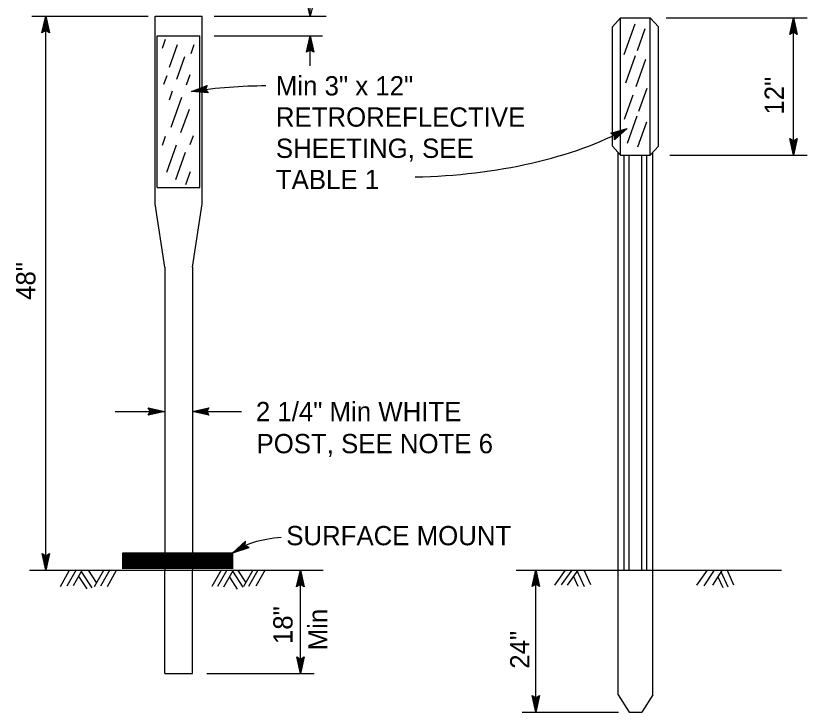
# Model space of a CAD drawing. Extents: x -894 to 866, y -476 to 714.
# Drawn here: x -70.6 to 216.5, y 325.5 to 578.2 of the extents above; entities that cross this region are included whole.
import ezdxf

# ---------------------------------------------------------------- set-up
doc = ezdxf.new("R2010")
doc.units = 0
for name, color, linetype in [('56 Stage 3 Anno', 7, 'Continuous'), ('57 Undefined', 7, 'Continuous'), ('60 Nongeo Data', 7, 'Continuous')]:
    doc.layers.add(name, color=color, linetype=linetype)

msp = doc.modelspace()

# ---------------------------------------------------------------- linework, layer by layer
at = {"layer": '56 Stage 3 Anno'}
for p, q in [((36.23, 577.99), (36.23, 633.73)), ((36.23, 577.99), (34.9, 583.99)), ((37.57, 583.99), (36.23, 577.99)), ((-64.81, 577.99), (-22.57, 577.99)), ((-61.15, 571.99), (-59.81, 577.99)), ((-59.81, 577.99), (-59.81, 577.99)), ((-59.81, 577.99), (-58.48, 571.99)), ((-59.81, 458.92), (-59.81, 577.99)), ((1.29, 577.99), (41.97, 577.99)), ((36.23, 577.99), (36.23, 577.99)), ((165.36, 577.4), (216.53, 577.4)), ((210.19, 571.4), (211.53, 577.4)), ((211.53, 577.4), (211.53, 577.4)), ((211.53, 577.4), (212.86, 571.4)), ((211.53, 541.3), (211.53, 577.4)), ((-60.79, 572.21), (-59.81, 576.61)), ((-60.43, 572.44), (-59.81, 575.23)), ((-59.81, 575.23), (-59.18, 572.4)), ((-59.8, 576.6), (-58.83, 572.23)), ((210.54, 571.61), (211.53, 576.02)), ((210.9, 571.85), (211.52, 574.63)), ((211.52, 574.63), (212.15, 571.81)), ((211.53, 576), (212.5, 571.63)), ((-59.81, 572.79), (-61.15, 571.99)), ((-61.15, 571.99), (-61.15, 571.99)), ((-60.08, 572.62), (-59.81, 573.85)), ((-59.81, 573.85), (-59.54, 572.64)), ((-58.48, 571.99), (-59.81, 572.79)), ((-58.48, 571.99), (-58.48, 571.99)), ((211.53, 572.2), (210.19, 571.4)), ((211.25, 572.02), (211.52, 573.25)), ((211.52, 573.25), (211.79, 572.04)), ((212.86, 571.4), (211.53, 572.2)), ((1.29, 570.95), (40.67, 570.95)), ((34.89, 564.95), (36.23, 570.95)), ((35.25, 565.16), (36.23, 569.57)), ((36.23, 560.05), (36.23, 570.95)), ((36.23, 570.95), (36.23, 570.95)), ((36.23, 570.95), (37.56, 564.95)), ((36.23, 569.56), (37.2, 565.18)), ((210.19, 571.4), (210.19, 571.4)), ((212.86, 571.4), (212.86, 571.4)), ((36.23, 565.75), (34.89, 564.95)), ((35.61, 565.4), (36.23, 568.18)), ((35.95, 565.57), (36.23, 566.8)), ((36.23, 568.18), (36.85, 565.36)), ((36.23, 566.8), (36.5, 565.59)), ((37.56, 564.95), (36.23, 565.75)), ((34.89, 564.95), (34.89, 564.95)), ((37.56, 564.95), (37.56, 564.95)), ((-6.95, 550.66), (-1.21, 552.86)), ((-5.57, 550.87), (-1.39, 552.47)), ((-4.22, 551.07), (-1.52, 552.11)), ((-2.85, 551.27), (-1.69, 551.71)), ((-1.21, 552.86), (-1.81, 551.43)), ((-1.81, 551.43), (-0.82, 550.22)), ((-1.21, 552.86), (-1.21, 552.86)), ((-0.82, 550.22), (-6.95, 550.66)), ((-6.95, 550.66), (-6.95, 550.66)), ((-1.08, 550.54), (-5.58, 550.86)), ((-1.37, 550.86), (-4.22, 551.07)), ((-1.59, 551.18), (-2.85, 551.27)), ((-0.82, 550.22), (-0.82, 550.22)), ((211.53, 527.63), (211.53, 542.42)), ((145.3, 535.58), (151.21, 537.27)), ((151.21, 537.27), (146.57, 533.23)), ((151.21, 537.27), (151.21, 537.27)), ((146.64, 534.78), (145.3, 535.58)), ((145.3, 535.58), (145.3, 535.58)), ((145.66, 535.37), (150, 536.61)), ((146.03, 535.17), (148.78, 535.95)), ((146.36, 534.95), (147.57, 535.29)), ((146.57, 533.23), (146.64, 534.78)), ((148.78, 535.95), (146.6, 534.05)), ((149.99, 536.6), (146.61, 533.66)), ((147.57, 535.29), (146.63, 534.48)), ((146.57, 533.23), (146.57, 533.23)), ((211.53, 527.63), (210.2, 533.63)), ((210.2, 533.63), (210.2, 533.63)), ((210.2, 533.63), (211.53, 532.83)), ((211.52, 529.02), (210.55, 533.4)), ((211.53, 530.39), (210.9, 533.22)), ((211.53, 531.77), (211.26, 532.98)), ((211.53, 532.83), (212.87, 533.63)), ((212.87, 533.63), (211.53, 527.63)), ((212.51, 533.41), (211.53, 529.01)), ((212.15, 533.18), (211.53, 530.39)), ((211.8, 533), (211.53, 531.77)), ((212.87, 533.63), (212.87, 533.63)), ((166.67, 527.63), (216.53, 527.63)), ((211.53, 527.63), (211.53, 527.63)), ((-59.81, 377.03), (-59.81, 463.53)), ((-34.6, 434.58), (-16.58, 434.58)), ((-21.78, 434.58), (-22.58, 435.92)), ((-22.58, 435.92), (-22.58, 435.92)), ((-22.58, 435.92), (-16.58, 434.58)), ((-16.58, 434.58), (-22.58, 433.25)), ((-22.58, 433.25), (-21.78, 434.58)), ((-22.36, 435.56), (-17.96, 434.58)), ((-17.97, 434.57), (-22.35, 433.61)), ((-19.34, 434.58), (-22.17, 433.95)), ((-22.13, 435.2), (-19.34, 434.58)), ((-21.95, 434.85), (-20.72, 434.58)), ((-20.72, 434.58), (-21.93, 434.31)), ((-16.58, 434.58), (-16.58, 434.58)), ((-6.58, 434.58), (-0.58, 435.91)), ((-6.58, 434.58), (11.3, 434.58)), ((-0.58, 433.24), (-6.58, 434.58)), ((-6.58, 434.58), (-6.58, 434.58)), ((-0.8, 433.59), (-5.2, 434.58)), ((-5.19, 434.58), (-0.82, 435.55)), ((-3.82, 434.57), (-0.99, 435.2)), ((-1.03, 433.95), (-3.82, 434.57)), ((-2.44, 434.57), (-1.23, 434.84)), ((-1.21, 434.3), (-2.44, 434.57)), ((-0.58, 435.91), (-1.38, 434.58)), ((-1.38, 434.58), (-0.58, 433.24)), ((-0.58, 435.91), (-0.58, 435.91)), ((-22.58, 433.25), (-22.58, 433.25)), ((-0.58, 433.24), (-0.58, 433.24)), ((12.66, 387.54), (8.15, 383.36)), ((8.15, 383.36), (14, 385.23)), ((12.65, 387.12), (9.34, 384.05)), ((9.35, 384.05), (13.62, 385.42)), ((12.63, 386.69), (10.53, 384.75)), ((10.53, 384.75), (13.29, 385.63)), ((12.65, 386.3), (11.73, 385.45)), ((11.73, 385.45), (12.91, 385.83)), ((12.64, 385.98), (12.66, 387.54)), ((14, 385.23), (12.64, 385.98)), ((12.66, 387.54), (12.66, 387.54)), ((14, 385.23), (14, 385.23)), ((-59.81, 377.03), (-61.14, 383.03)), ((-61.14, 383.03), (-61.14, 383.03)), ((-61.14, 383.03), (-59.81, 382.23)), ((-59.81, 378.42), (-60.78, 382.8)), ((-59.8, 379.79), (-60.43, 382.62)), ((-59.8, 381.18), (-60.07, 382.38)), ((-59.81, 382.23), (-58.47, 383.03)), ((-58.47, 383.03), (-59.81, 377.03)), ((-58.82, 382.81), (-59.8, 378.41)), ((-59.18, 382.58), (-59.8, 379.79)), ((-59.53, 382.4), (-59.8, 381.18)), ((-58.47, 383.03), (-58.47, 383.03)), ((8.15, 383.36), (8.15, 383.36)), ((-59.81, 377.03), (-59.81, 377.03)), ((31.27, 371.02), (32.61, 377.02)), ((32.61, 377.02), (32.61, 377.02)), ((32.61, 377.02), (33.94, 371.02)), ((32.61, 347.99), (32.61, 377.02)), ((116.76, 371.13), (118.1, 377.13)), ((118.1, 377.13), (118.1, 377.13)), ((118.1, 377.13), (119.43, 371.13)), ((118.1, 336.85), (118.1, 377.13)), ((31.63, 371.24), (32.61, 375.64)), ((31.99, 371.47), (32.61, 374.26)), ((32.61, 375.63), (33.58, 371.26)), ((32.61, 374.26), (33.24, 371.44)), ((117.11, 371.34), (118.1, 375.75)), ((117.47, 371.58), (118.1, 374.36)), ((118.1, 375.74), (119.07, 371.36)), ((118.1, 374.36), (118.72, 371.54)), ((32.61, 371.82), (31.27, 371.02)), ((31.27, 371.02), (31.27, 371.02)), ((32.33, 371.65), (32.61, 372.88)), ((32.61, 372.88), (32.88, 371.67)), ((33.94, 371.02), (32.61, 371.82)), ((33.94, 371.02), (33.94, 371.02)), ((118.1, 371.93), (116.76, 371.13)), ((116.76, 371.13), (116.76, 371.13)), ((117.82, 371.75), (118.09, 372.98)), ((118.09, 372.98), (118.36, 371.77)), ((119.43, 371.13), (118.1, 371.93)), ((119.43, 371.13), (119.43, 371.13)), ((32.61, 339.61), (32.61, 347.99)), ((32.61, 339.6), (31.28, 345.6)), ((31.28, 345.6), (31.28, 345.6)), ((31.28, 345.6), (32.61, 344.8)), ((32.61, 340.99), (31.64, 345.36)), ((32.61, 342.36), (31.99, 345.19)), ((32.61, 343.74), (32.35, 344.95)), ((32.61, 344.8), (33.95, 345.6)), ((33.95, 345.6), (32.61, 339.6)), ((33.6, 345.38), (32.61, 340.98)), ((33.24, 345.15), (32.61, 342.36)), ((32.89, 344.97), (32.61, 343.74)), ((33.95, 345.6), (33.95, 345.6)), ((-1.31, 339.61), (37.61, 339.61)), ((32.61, 339.6), (32.61, 339.6)), ((118.1, 325.52), (118.1, 336.97)), ((118.1, 325.52), (116.77, 331.52)), ((116.77, 331.52), (116.77, 331.52)), ((116.77, 331.52), (118.1, 330.72)), ((118.09, 326.92), (117.13, 331.29)), ((118.1, 328.29), (117.47, 331.11)), ((118.1, 329.67), (117.83, 330.88)), ((118.1, 330.72), (119.44, 331.52)), ((119.44, 331.52), (118.1, 325.52)), ((119.08, 331.31), (118.1, 326.9)), ((118.72, 331.07), (118.1, 328.29)), ((118.38, 330.9), (118.1, 329.67)), ((119.44, 331.52), (119.44, 331.52)), ((113.1, 325.52), (148.08, 325.52)), ((118.1, 325.52), (118.1, 325.52))]:
    msp.add_line(p, q, dxfattribs=at)
for centre, major_axis, ratio, start_param, end_param in [((-6.56, 522.39), (-72.93, -12.64), 0.37785, 4.273967, 4.652283), ((71.75, 569.81), (105.9, 1.04), 0.473328, 4.731638, 5.556178), ((155.53, 284.29), (151.65, -94.46), 0.299377, 2.755632, 3.026186)]:
    msp.add_ellipse(centre, major_axis=major_axis, ratio=ratio, start_param=start_param, end_param=end_param, dxfattribs=at)
at = {"layer": '60 Nongeo Data'}
for p, q in [((-20.09, 577.99), (-3.07, 577.99)), ((-20.09, 509.93), (-20.09, 577.99)), ((-3.07, 509.93), (-3.07, 577.99)), ((148.84, 577.4), (145.88, 574.2)), ((148.84, 577.4), (159.58, 577.4)), ((148.84, 527.63), (148.84, 577.4)), ((159.58, 527.63), (159.58, 577.4)), ((162.55, 574.2), (159.58, 577.4)), ((150.16, 564.18), (154.13, 575.22)), ((145.88, 530.82), (145.88, 574.2)), ((154.92, 565.6), (157.77, 573.51)), ((162.55, 530.82), (162.55, 574.2)), ((-19.33, 570.95), (-3.83, 570.95)), ((-19.33, 515.93), (-19.33, 570.95)), ((-17.45, 566.48), (-16.27, 569.74)), ((-3.83, 515.93), (-3.83, 570.95)), ((-14.92, 559.55), (-11.97, 567.73)), ((-7.07, 564.45), (-5.89, 567.72)), ((-12.22, 555.23), (-9.25, 563.46)), ((150.67, 553.79), (154.27, 563.79)), ((154.48, 552.58), (158.03, 562.43)), ((-16.95, 553.31), (-15.77, 556.57)), ((-8.72, 553.14), (-7.38, 556.87)), ((155.49, 543.57), (158.48, 551.86)), ((-14.92, 547.73), (-13.74, 551)), ((-14.26, 537.74), (-10.34, 548.64)), ((150.18, 540.61), (153.38, 549.5)), ((-10.71, 535.79), (-7.64, 544.32)), ((151.32, 531.98), (154.88, 541.86)), ((155.08, 530.61), (158.36, 539.72)), ((-17.45, 531.27), (-16.27, 534.53)), ((-7.32, 531.52), (-6.14, 534.79)), ((-15.86, 521.5), (-12.33, 531.3)), ((-12.57, 518.82), (-9.04, 528.64)), ((148.84, 527.63), (145.88, 530.82)), ((147.95, 377.04), (147.95, 528.61)), ((162.55, 530.82), (159.58, 527.63)), ((160.48, 377.12), (160.48, 528.6)), ((148.84, 527.63), (159.58, 527.63)), ((150.13, 377.23), (150.13, 527.63)), ((151.91, 377.03), (151.91, 527.63)), ((156.52, 377.03), (156.52, 527.63)), ((158.3, 377.03), (158.3, 527.63)), ((-8.98, 516.99), (-7.29, 521.68)), ((-19.33, 515.93), (-3.83, 515.93)), ((-16.58, 487.03), (-20.09, 509.93)), ((-6.58, 487.03), (-3.07, 509.93)), ((-16.58, 487.03), (-16.58, 377.04)), ((-6.58, 487.03), (-6.58, 377.11)), ((-31.85, 383.36), (8.15, 383.36)), ((-31.85, 377.47), (-31.85, 383.36)), ((-31.65, 377.47), (-31.65, 383.36)), ((-31.45, 377.47), (-31.45, 383.36)), ((-31.25, 377.47), (-31.25, 383.36)), ((-31.05, 377.47), (-31.05, 383.36)), ((-30.85, 377.47), (-30.85, 383.36)), ((-30.65, 377.47), (-30.65, 383.36)), ((-30.45, 377.47), (-30.45, 383.36)), ((-30.25, 377.47), (-30.25, 383.36)), ((-30.05, 377.47), (-30.05, 383.36)), ((-29.85, 377.47), (-29.85, 383.36)), ((-29.65, 377.47), (-29.65, 383.36)), ((-29.45, 377.47), (-29.45, 383.36)), ((-29.25, 377.47), (-29.25, 383.36)), ((-29.05, 377.47), (-29.05, 383.36)), ((-28.85, 377.47), (-28.85, 383.36)), ((-28.65, 377.47), (-28.65, 383.36)), ((-28.45, 377.47), (-28.45, 383.36)), ((-28.25, 377.47), (-28.25, 383.36)), ((-28.05, 377.47), (-28.05, 383.36)), ((-27.85, 377.47), (-27.85, 383.36)), ((-27.65, 377.47), (-27.65, 383.36)), ((-27.45, 377.47), (-27.45, 383.36)), ((-27.25, 377.47), (-27.25, 383.36)), ((-27.05, 377.47), (-27.05, 383.36)), ((-26.85, 377.47), (-26.85, 383.36)), ((-26.65, 377.47), (-26.65, 383.36)), ((-26.45, 377.47), (-26.45, 383.36)), ((-26.25, 377.47), (-26.25, 383.36)), ((-26.05, 377.47), (-26.05, 383.36)), ((-25.85, 377.47), (-25.85, 383.36)), ((-25.65, 377.47), (-25.65, 383.36)), ((-25.45, 377.47), (-25.45, 383.36)), ((-25.25, 377.47), (-25.25, 383.36)), ((-25.05, 377.47), (-25.05, 383.36)), ((-24.85, 377.47), (-24.85, 383.36)), ((-24.65, 377.47), (-24.65, 383.36)), ((-24.45, 377.47), (-24.45, 383.36)), ((-24.25, 377.47), (-24.25, 383.36)), ((-24.05, 377.47), (-24.05, 383.36)), ((-23.85, 377.47), (-23.85, 383.36)), ((-23.65, 377.47), (-23.65, 383.36)), ((-23.45, 377.47), (-23.45, 383.36)), ((-23.25, 377.47), (-23.25, 383.36)), ((-23.05, 377.47), (-23.05, 383.36)), ((-22.85, 377.47), (-22.85, 383.36)), ((-22.65, 377.47), (-22.65, 383.36)), ((-22.45, 377.47), (-22.45, 383.36)), ((-22.25, 377.47), (-22.25, 383.36)), ((-22.05, 377.47), (-22.05, 383.36)), ((-21.85, 377.47), (-21.85, 383.36)), ((-21.65, 377.47), (-21.65, 383.36)), ((-21.45, 377.47), (-21.45, 383.36)), ((-21.25, 377.47), (-21.25, 383.36)), ((-21.05, 377.47), (-21.05, 383.36)), ((-20.85, 377.47), (-20.85, 383.36)), ((-20.65, 377.47), (-20.65, 383.36)), ((-20.45, 377.47), (-20.45, 383.36)), ((-20.25, 377.47), (-20.25, 383.36)), ((-20.05, 377.47), (-20.05, 383.36)), ((-19.85, 377.47), (-19.85, 383.36)), ((-19.65, 377.47), (-19.65, 383.36)), ((-19.45, 377.47), (-19.45, 383.36)), ((-19.25, 377.47), (-19.25, 383.36)), ((-19.05, 377.47), (-19.05, 383.36)), ((-18.85, 377.47), (-18.85, 383.36)), ((-18.65, 377.47), (-18.65, 383.36)), ((-18.45, 377.47), (-18.45, 383.36)), ((-18.25, 377.47), (-18.25, 383.36)), ((-18.05, 377.47), (-18.05, 383.36)), ((-17.85, 377.47), (-17.85, 383.36)), ((-17.65, 377.47), (-17.65, 383.36)), ((-17.45, 377.47), (-17.45, 383.36)), ((-17.25, 377.47), (-17.25, 383.36)), ((-17.05, 377.47), (-17.05, 383.36)), ((-16.85, 377.47), (-16.85, 383.36)), ((-16.65, 377.47), (-16.65, 383.36)), ((-16.45, 377.47), (-16.45, 383.36)), ((-16.25, 377.47), (-16.25, 383.36)), ((-16.05, 377.47), (-16.05, 383.36)), ((-15.85, 377.47), (-15.85, 383.36)), ((-15.65, 377.47), (-15.65, 383.36)), ((-15.45, 377.47), (-15.45, 383.36)), ((-15.25, 377.47), (-15.25, 383.36)), ((-15.05, 377.47), (-15.05, 383.36)), ((-14.85, 377.47), (-14.85, 383.36)), ((-14.65, 377.47), (-14.65, 383.36)), ((-14.45, 377.47), (-14.45, 383.36)), ((-14.25, 377.47), (-14.25, 383.36)), ((-14.05, 377.47), (-14.05, 383.36)), ((-13.85, 377.47), (-13.85, 383.36)), ((-13.65, 377.47), (-13.65, 383.36)), ((-13.45, 377.47), (-13.45, 383.36)), ((-13.25, 377.47), (-13.25, 383.36)), ((-13.05, 377.47), (-13.05, 383.36)), ((-12.85, 377.47), (-12.85, 383.36)), ((-12.65, 377.47), (-12.65, 383.36)), ((-12.45, 377.47), (-12.45, 383.36)), ((-12.45, 377.47), (-12.45, 383.36)), ((-12.25, 377.47), (-12.25, 383.36)), ((-12.25, 377.47), (-12.25, 383.36)), ((-12.05, 377.47), (-12.05, 383.36)), ((-12.05, 377.47), (-12.05, 383.36)), ((-11.85, 377.47), (-11.85, 383.36)), ((-11.85, 377.47), (-11.85, 383.36)), ((-11.65, 377.47), (-11.65, 383.36)), ((-11.65, 377.47), (-11.65, 383.36)), ((-11.45, 377.47), (-11.45, 383.36)), ((-11.45, 377.47), (-11.45, 383.36)), ((-11.25, 377.47), (-11.25, 383.36)), ((-11.25, 377.47), (-11.25, 383.36)), ((-11.05, 377.47), (-11.05, 383.36)), ((-11.05, 377.47), (-11.05, 383.36)), ((-10.85, 377.47), (-10.85, 383.36)), ((-10.65, 377.47), (-10.65, 383.36)), ((-10.45, 377.47), (-10.45, 383.36)), ((-10.25, 377.47), (-10.25, 383.36)), ((-10.05, 377.47), (-10.05, 383.36)), ((-9.85, 377.47), (-9.85, 383.36)), ((-9.65, 377.47), (-9.65, 383.36)), ((-9.45, 377.47), (-9.45, 383.36)), ((-9.25, 377.47), (-9.25, 383.36)), ((-9.05, 377.47), (-9.05, 383.36)), ((-8.85, 377.47), (-8.85, 383.36)), ((-8.65, 377.47), (-8.65, 383.36)), ((-8.45, 377.47), (-8.45, 383.36)), ((-8.25, 377.47), (-8.25, 383.36)), ((-8.05, 377.47), (-8.05, 383.36)), ((-7.85, 377.47), (-7.85, 383.36)), ((-7.65, 377.47), (-7.65, 383.36)), ((-7.45, 377.47), (-7.45, 383.36)), ((-7.25, 377.47), (-7.25, 383.36)), ((-7.05, 377.47), (-7.05, 383.36)), ((-6.85, 377.47), (-6.85, 383.36)), ((-6.65, 377.47), (-6.65, 383.36)), ((-6.45, 377.47), (-6.45, 383.36)), ((-6.25, 377.47), (-6.25, 383.36)), ((-6.05, 377.47), (-6.05, 383.36)), ((-5.85, 377.47), (-5.85, 383.36)), ((-5.65, 377.47), (-5.65, 383.36)), ((-5.45, 377.47), (-5.45, 383.36)), ((-5.25, 377.47), (-5.25, 383.36)), ((-5.05, 377.47), (-5.05, 383.36)), ((-4.85, 377.47), (-4.85, 383.36)), ((-4.65, 377.47), (-4.65, 383.36)), ((-4.45, 377.47), (-4.45, 383.36)), ((-4.25, 377.47), (-4.25, 383.36)), ((-4.05, 377.47), (-4.05, 383.36)), ((-3.85, 377.47), (-3.85, 383.36)), ((-3.65, 377.47), (-3.65, 383.36)), ((-3.45, 377.47), (-3.45, 383.36)), ((-3.25, 377.47), (-3.25, 383.36)), ((-3.05, 377.47), (-3.05, 383.36)), ((-2.85, 377.47), (-2.85, 383.36)), ((-2.65, 377.47), (-2.65, 383.36)), ((-2.45, 377.47), (-2.45, 383.36)), ((-2.25, 377.47), (-2.25, 383.36)), ((-2.05, 377.47), (-2.05, 383.36)), ((-1.85, 377.47), (-1.85, 383.36)), ((-1.65, 377.47), (-1.65, 383.36)), ((-1.45, 377.47), (-1.45, 383.36)), ((-1.25, 377.47), (-1.25, 383.36)), ((-1.05, 377.47), (-1.05, 383.36)), ((-0.85, 377.47), (-0.85, 383.36)), ((-0.65, 377.47), (-0.65, 383.36)), ((-0.45, 377.47), (-0.45, 383.36)), ((-0.25, 377.47), (-0.25, 383.36)), ((-0.05, 377.47), (-0.05, 383.36)), ((0.15, 377.47), (0.15, 383.36)), ((0.35, 377.47), (0.35, 383.36)), ((0.55, 377.47), (0.55, 383.36)), ((0.75, 377.47), (0.75, 383.36)), ((0.95, 377.47), (0.95, 383.36)), ((1.15, 377.47), (1.15, 383.36)), ((1.35, 377.47), (1.35, 383.36)), ((1.55, 377.47), (1.55, 383.36)), ((1.75, 377.47), (1.75, 383.36)), ((1.95, 377.47), (1.95, 383.36)), ((2.15, 377.47), (2.15, 383.36)), ((2.35, 377.47), (2.35, 383.36)), ((2.55, 377.47), (2.55, 383.36)), ((2.75, 377.47), (2.75, 383.36)), ((2.95, 377.47), (2.95, 383.36)), ((3.15, 377.47), (3.15, 383.36)), ((3.35, 377.47), (3.35, 383.36)), ((3.55, 377.47), (3.55, 383.36)), ((3.75, 377.47), (3.75, 383.36)), ((3.95, 377.47), (3.95, 383.36)), ((4.15, 377.47), (4.15, 383.36)), ((4.35, 377.47), (4.35, 383.36)), ((4.55, 377.47), (4.55, 383.36)), ((4.75, 377.47), (4.75, 383.36)), ((4.95, 377.47), (4.95, 383.36)), ((5.15, 377.47), (5.15, 383.36)), ((5.35, 377.47), (5.35, 383.36)), ((5.55, 377.47), (5.55, 383.36)), ((5.75, 377.47), (5.75, 383.36)), ((5.95, 377.47), (5.95, 383.36)), ((6.15, 377.47), (6.15, 383.36)), ((6.35, 377.47), (6.35, 383.36)), ((6.55, 377.47), (6.55, 383.36)), ((6.75, 377.47), (6.75, 383.36)), ((6.95, 377.47), (6.95, 383.36)), ((7.15, 377.47), (7.15, 383.36)), ((7.35, 377.47), (7.35, 383.36)), ((7.55, 377.47), (7.55, 383.36)), ((7.75, 377.47), (7.75, 383.36)), ((7.95, 377.47), (7.95, 383.36)), ((8.15, 377.47), (8.15, 383.36)), ((8.15, 377.47), (8.15, 383.36)), ((-65.62, 377.03), (40.87, 377.03)), ((-51.23, 376.92), (-54.59, 370.95)), ((-48.71, 377.16), (-52.07, 371.19)), ((-46.51, 377.13), (-49.79, 371.31)), ((-42.94, 370.59), (-46.68, 376.3)), ((-41.35, 372.54), (-44.28, 377.02)), ((-38.87, 376.92), (-42.22, 370.95)), ((-36.58, 377.16), (-39.94, 371.19)), ((-34.18, 376.92), (-37.54, 370.95)), ((-16.58, 339.61), (-16.58, 377.04)), ((-6.58, 339.61), (-6.58, 377.04)), ((3.88, 377.04), (0.52, 371.07)), ((5.95, 377.04), (2.59, 371.07)), ((8.14, 376.82), (4.78, 370.86)), ((11.82, 370.92), (8.08, 376.62)), ((12.81, 372.73), (10.04, 376.95)), ((15.35, 377.04), (11.99, 371.07)), ((17.2, 377.04), (13.85, 371.07)), ((19.83, 377.14), (16.47, 371.18)), ((110.98, 377.03), (207.18, 377.03)), ((128.73, 377), (124.86, 371.62)), ((131.18, 377.09), (127.31, 371.71)), ((133.25, 377), (129.38, 371.62)), ((135.68, 371.05), (133.07, 376.85)), ((137.97, 371.77), (135.62, 376.99)), ((147.95, 331.82), (147.95, 377.04)), ((160.48, 331.82), (160.48, 377.04)), ((180.19, 377), (176.32, 371.62)), ((182.79, 377.02), (179.05, 371.37)), ((185.56, 376.91), (182.16, 371.62)), ((187.87, 370.85), (185.37, 376.38)), ((189.94, 371.61), (187.44, 377.14)), ((-44.78, 370.25), (-47.64, 374.62)), ((9.86, 370.17), (6.99, 374.55)), ((133.43, 371.15), (131.75, 374.88)), ((185.99, 370.63), (184.24, 374.5)), ((-16.58, 339.61), (-6.58, 339.61)), ((147.95, 331.82), (151.91, 325.52)), ((160.48, 331.82), (156.52, 325.52)), ((151.91, 325.52), (156.52, 325.52))]:
    msp.add_line(p, q, dxfattribs=at)

# ---------------------------------------------------------------- texts
at = {"layer": '57 Undefined'}
for s, p in [('Min 3" x 12"', (23.73, 549.27)), ('RETROREFLECTIVE', (23.73, 537.94)), ('SHEETING, SEE', (23.73, 526.61)), ('TABLE 1', (23.73, 515.28)), ('2 1/4" Min WHITE', (16.47, 431.08)), ('POST, SEE NOTE 6', (16.7, 419.46)), ('SURFACE MOUNT', (27.49, 386.08))]:
    msp.add_text(s, height=7, dxfattribs=at).set_placement(p)
for s, p in [('12"', (208.08, 542.32)), ('48"', (-63.53, 475.09)), ('18"', (29.78, 350.23)), ('Min', (42.45, 347.95)), ('24"', (115.74, 341.28))]:
    msp.add_text(s, height=7, rotation=90, dxfattribs=at).set_placement(p)

doc.saveas('drawing.dxf')
